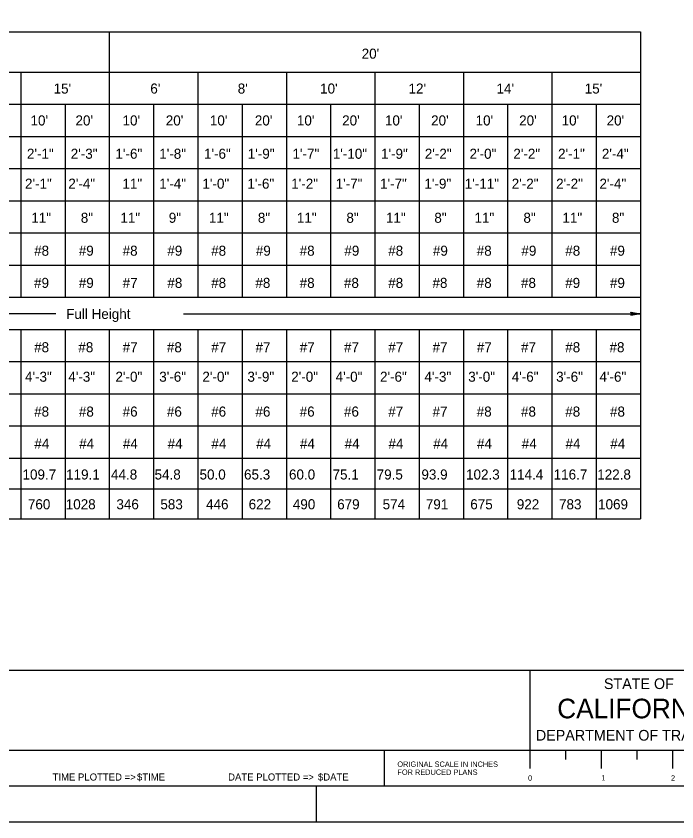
# Model space of a CAD drawing. Extents: x 0 to 2.83, y 0 to 1.83.
# Drawn here: x 0.837 to 1.609, y 0 to 0.943 of the extents above; entities that cross this region are included whole.
import ezdxf

# ---------------------------------------------------------------- set-up
doc = ezdxf.new("R2010")
doc.units = 0
for name, color, linetype in [('10 Sheet Format', 7, 'Continuous'), ('210 Border', 7, 'Continuous'), ('212 Leaders and Dim Lines', 7, 'Continuous'), ('214 Text and Titles', 7, 'Continuous')]:
    doc.layers.add(name, color=color, linetype=linetype)

msp = doc.modelspace()

# ---------------------------------------------------------------- linework, layer by layer
at = {"layer": '10 Sheet Format'}
msp.add_lwpolyline([(0, 0), (2.83333, 0), (2.83333, 1.83333), (0, 1.83333)], close=True, dxfattribs=at)
at = {"layer": '210 Border'}
for p, q in [((2.79167, 0.17708), (0.08333, 0.17708)), ((1.4375, 0.17708), (1.4375, 0.08333)), ((2.79167, 0.08333), (0.08333, 0.08333)), ((1.26709, 0.08333), (1.26709, 0.04167)), ((1.4375, 0.08333), (1.4375, 0.0625)), ((1.47917, 0.08333), (1.47917, 0.07292)), ((1.52083, 0.08333), (1.52083, 0.0625)), ((1.5625, 0.08333), (1.5625, 0.07292)), ((1.60417, 0.08333), (1.60417, 0.0625)), ((2.79167, 0.04167), (0.08333, 0.04167)), ((1.1875, 0.04167), (1.1875, 0))]:
    msp.add_line(p, q, dxfattribs=at)
at = {"layer": '212 Leaders and Dim Lines'}
for p, q in [((0.88294, 0.59444), (0.32431, 0.59444)), ((1.03225, 0.59444), (1.56668, 0.59444)), ((1.55597, 0.59536), (1.55541, 0.59627)), ((1.55541, 0.59627), (1.5664, 0.59444)), ((1.5664, 0.59444), (1.55541, 0.5926)), ((1.55569, 0.59581), (1.5664, 0.59444)), ((1.5664, 0.59444), (1.55569, 0.59306)), ((1.5664, 0.59444), (1.55597, 0.59536)), ((1.55597, 0.59536), (1.55654, 0.59444)), ((1.55597, 0.59352), (1.5664, 0.59444)), ((1.55654, 0.59444), (1.55597, 0.59352)), ((1.5664, 0.59444), (1.55625, 0.5949)), ((1.55625, 0.59398), (1.5664, 0.59444)), ((1.55654, 0.59444), (1.5664, 0.59444)), ((1.55597, 0.59352), (1.55541, 0.5926))]:
    msp.add_line(p, q, dxfattribs=at)
at = {"layer": '214 Text and Titles'}
for p, q in [((0.12727, 0.92447), (1.56668, 0.92447)), ((0.94549, 0.92447), (0.94549, 0.61387)), ((1.56668, 0.92447), (1.56668, 0.35446)), ((0.12727, 0.87741), (1.56668, 0.87741)), ((0.84196, 0.87741), (0.84196, 0.61387)), ((1.04902, 0.87741), (1.04902, 0.61387)), ((1.15256, 0.87741), (1.15256, 0.61387)), ((1.25609, 0.87741), (1.25609, 0.61387)), ((1.35962, 0.87741), (1.35962, 0.61387)), ((1.46315, 0.87741), (1.46315, 0.61387)), ((0.12727, 0.83976), (1.56668, 0.83976)), ((0.89373, 0.83976), (0.89373, 0.61387)), ((0.99726, 0.83976), (0.99726, 0.61387)), ((1.10079, 0.83976), (1.10079, 0.61387)), ((1.20432, 0.83976), (1.20432, 0.61387)), ((1.30785, 0.83976), (1.30785, 0.61387)), ((1.41138, 0.83976), (1.41138, 0.61387)), ((1.51491, 0.83976), (1.51491, 0.61387)), ((0.12727, 0.80211), (1.56668, 0.80211)), ((0.17714, 0.76446), (1.56668, 0.76446)), ((0.12727, 0.72682), (1.56668, 0.72682)), ((0.17714, 0.68917), (1.56668, 0.68917)), ((0.17714, 0.65152), (1.56668, 0.65152)), ((0.2099, 0.61387), (1.56668, 0.61387)), ((0.17714, 0.57623), (1.56668, 0.57623)), ((0.84196, 0.57623), (0.84196, 0.42564)), ((0.89373, 0.57623), (0.89373, 0.42564)), ((0.94549, 0.57623), (0.94549, 0.42564)), ((0.99726, 0.57623), (0.99726, 0.42564)), ((1.04902, 0.57623), (1.04902, 0.42564)), ((1.10079, 0.57623), (1.10079, 0.42564)), ((1.15256, 0.57623), (1.15256, 0.42564)), ((1.20432, 0.57623), (1.20432, 0.42564)), ((1.25609, 0.57623), (1.25609, 0.42564)), ((1.30785, 0.57623), (1.30785, 0.42564)), ((1.35962, 0.57623), (1.35962, 0.42564)), ((1.41138, 0.57623), (1.41138, 0.42564)), ((1.46315, 0.57623), (1.46315, 0.42564)), ((1.51491, 0.57623), (1.51491, 0.42564)), ((0.2099, 0.53858), (1.56668, 0.53858)), ((0.17714, 0.50093), (1.56668, 0.50093)), ((0.17714, 0.46328), (1.56668, 0.46328)), ((0.12727, 0.42564), (1.56668, 0.42564)), ((0.84196, 0.42564), (0.84196, 0.35446)), ((0.89373, 0.42564), (0.89373, 0.35446)), ((0.94549, 0.42564), (0.94549, 0.35446)), ((0.99726, 0.42564), (0.99726, 0.35446)), ((1.04902, 0.42564), (1.04902, 0.35446)), ((1.10079, 0.42564), (1.10079, 0.35446)), ((1.15256, 0.42564), (1.15256, 0.35446)), ((1.20432, 0.42564), (1.20432, 0.35446)), ((1.25609, 0.42564), (1.25609, 0.35446)), ((1.30785, 0.42564), (1.30785, 0.35446)), ((1.35962, 0.42564), (1.35962, 0.35446)), ((1.41138, 0.42564), (1.41138, 0.35446)), ((1.46315, 0.42564), (1.46315, 0.35446)), ((1.51491, 0.42564), (1.51491, 0.35446)), ((0.17714, 0.38988), (1.56668, 0.38988)), ((0.12727, 0.35446), (1.56668, 0.35446))]:
    msp.add_line(p, q, dxfattribs=at)

# ---------------------------------------------------------------- texts
at = {"layer": '10 Sheet Format'}
for s, height, p in [('TIME PLOTTED =>', 0.0083333, (0.87919, 0.04833)), ('$TIME', 0.008333, (0.97789, 0.04833)), ('DATE PLOTTED =>', 0.0083333, (1.08446, 0.04833)), ('$DATE', 0.008333, (1.18951, 0.04833))]:
    msp.add_text(s, height=height, dxfattribs=at).set_placement(p)
at = {"layer": '210 Border'}
for s, height, p in [('STATE OF', 0.012498, (1.524, 0.15544)), ('CALIFORNIA', 0.022917, (1.46938, 0.1212)), ('DEPARTMENT OF TRANSPORTATION', 0.0124983, (1.44442, 0.09509)), ('ORIGINAL SCALE IN INCHES', 0.0062344, (1.28242, 0.06441)), ('FOR REDUCED PLANS', 0.0062344, (1.28242, 0.05504)), ('0', 0.00623, (1.43524, 0.04825)), ('1', 0.00623, (1.5209, 0.04851)), ('2', 0.00623, (1.60243, 0.04825))]:
    msp.add_text(s, height=height, dxfattribs=at).set_placement(p)
at = {"layer": '214 Text and Titles'}
for s, height, p in [("20'", 0.011765, (1.24067, 0.89299)), ("15'", 0.011765, (0.88035, 0.85217)), ("6'", 0.011765, (0.99346, 0.85217)), ("8'", 0.011765, (1.09571, 0.85217)), ("10'", 0.011765, (1.19203, 0.85217)), ("12'", 0.011765, (1.29545, 0.85217)), ("14'", 0.011765, (1.39834, 0.85217)), ("15'", 0.011765, (1.50153, 0.85217)), ("10'", 0.011765, (0.85333, 0.81486)), ("20'", 0.011765, (0.90594, 0.81486)), ("10'", 0.011765, (0.96096, 0.81486)), ("20'", 0.011765, (1.01154, 0.81486)), ("10'", 0.011765, (1.06311, 0.81486)), ("20'", 0.011765, (1.11572, 0.81486)), ("10'", 0.011765, (1.1649, 0.81486)), ("20'", 0.011765, (1.21782, 0.81486)), ("10'", 0.011765, (1.26787, 0.81486)), ("20'", 0.011765, (1.32187, 0.81486)), ("10'", 0.011765, (1.37389, 0.81486)), ("20'", 0.011765, (1.42483, 0.81486)), ("10'", 0.011765, (1.47451, 0.81486)), ("20'", 0.011765, (1.52712, 0.81486)), ('2\'-1"', 0.011765, (0.84916, 0.77589)), ('2\'-3"', 0.011765, (0.90039, 0.77589)), ('1\'-6"', 0.011765, (0.95269, 0.77589)), ('1\'-8"', 0.011765, (1.00392, 0.77589)), ('1\'-6"', 0.011765, (1.05622, 0.77589)), ('1\'-9"', 0.011765, (1.10745, 0.77589)), ('1\'-7"', 0.011765, (1.15975, 0.77589)), ('1\'-10"', 0.011765, (1.2069, 0.77589)), ('1\'-9"', 0.011765, (1.26328, 0.77589)), ('2\'-2"', 0.011765, (1.31451, 0.77589)), ('2\'-0"', 0.011765, (1.36681, 0.77589)), ('2\'-2"', 0.011765, (1.41804, 0.77589)), ('2\'-1"', 0.011765, (1.47034, 0.77589)), ('2\'-4"', 0.011765, (1.52157, 0.77589)), ('2\'-1"', 0.011765, (0.84691, 0.74088)), ('2\'-4"', 0.011765, (0.89757, 0.74088)), ('11"', 0.011765, (0.96085, 0.74088)), ('1\'-4"', 0.011765, (1.00392, 0.74088)), ('1\'-0"', 0.011765, (1.05438, 0.74088)), ('1\'-6"', 0.011765, (1.10704, 0.74088)), ('1\'-2"', 0.011765, (1.15826, 0.74088)), ('1\'-7"', 0.011765, (1.21019, 0.74088)), ('1\'-7"', 0.011765, (1.26211, 0.74088)), ('1\'-9"', 0.011765, (1.31406, 0.74088)), ('1\'-11"', 0.011765, (1.3612, 0.74088)), ('2\'-2"', 0.011765, (1.41614, 0.74088)), ('2\'-2"', 0.011765, (1.46809, 0.74088)), ('2\'-4"', 0.011765, (1.51876, 0.74088)), ('11"', 0.011765, (0.85426, 0.70098)), ('8"', 0.011765, (0.91218, 0.70098)), ('11"', 0.011765, (0.95847, 0.70098)), ('9"', 0.011765, (1.01504, 0.70098)), ('11"', 0.011765, (1.062, 0.70098)), ('8"', 0.011765, (1.11925, 0.70098)), ('11"', 0.011765, (1.16486, 0.70098)), ('8"', 0.011765, (1.22278, 0.70098)), ('11"', 0.011765, (1.26906, 0.70098)), ('8"', 0.011765, (1.32564, 0.70098)), ('11"', 0.011765, (1.37259, 0.70098)), ('8"', 0.011765, (1.42984, 0.70098)), ('11"', 0.011765, (1.47545, 0.70098)), ('8"', 0.011765, (1.53337, 0.70098)), ('#8', 0.011765, (0.85756, 0.66244)), ('#9', 0.011765, (0.90982, 0.66244)), ('#8', 0.011765, (0.96109, 0.66244)), ('#9', 0.011765, (1.01335, 0.66244)), ('#8', 0.011765, (1.06462, 0.66244)), ('#9', 0.011765, (1.11688, 0.66244)), ('#8', 0.011765, (1.16816, 0.66244)), ('#9', 0.011765, (1.22041, 0.66244)), ('#8', 0.011765, (1.27169, 0.66244)), ('#9', 0.011765, (1.32395, 0.66244)), ('#8', 0.011765, (1.37522, 0.66244)), ('#9', 0.011765, (1.42748, 0.66244)), ('#8', 0.011765, (1.47875, 0.66244)), ('#9', 0.011765, (1.53101, 0.66244)), ('#9', 0.011765, (0.85749, 0.62479)), ('#9', 0.011765, (0.90982, 0.62479)), ('#7', 0.011765, (0.9612, 0.62479)), ('#8', 0.011765, (1.01343, 0.62479)), ('#8', 0.011765, (1.06462, 0.62479)), ('#8', 0.011765, (1.11639, 0.62479)), ('#8', 0.011765, (1.16816, 0.62479)), ('#8', 0.011765, (1.21992, 0.62479)), ('#8', 0.011765, (1.27169, 0.62479)), ('#8', 0.011765, (1.32345, 0.62479)), ('#8', 0.011765, (1.37522, 0.62479)), ('#8', 0.011765, (1.42698, 0.62479)), ('#9', 0.011765, (1.47867, 0.62479)), ('#9', 0.011765, (1.53101, 0.62479)), ('Full Height', 0.0117648, (0.89505, 0.58847)), ('#8', 0.011765, (0.85756, 0.5495)), ('#8', 0.011765, (0.90933, 0.5495)), ('#7', 0.011765, (0.9612, 0.5495)), ('#8', 0.011765, (1.01286, 0.5495)), ('#7', 0.011765, (1.06473, 0.5495)), ('#7', 0.011765, (1.1165, 0.5495)), ('#7', 0.011765, (1.16826, 0.5495)), ('#7', 0.011765, (1.22003, 0.5495)), ('#7', 0.011765, (1.2718, 0.5495)), ('#7', 0.011765, (1.32356, 0.5495)), ('#7', 0.011765, (1.37533, 0.5495)), ('#7', 0.011765, (1.42709, 0.5495)), ('#8', 0.011765, (1.47875, 0.5495)), ('#8', 0.011765, (1.53051, 0.5495)), ('4\'-3"', 0.011765, (0.84691, 0.51499)), ('4\'-3"', 0.011765, (0.89757, 0.51499)), ('2\'-0"', 0.011765, (0.95269, 0.51499)), ('3\'-6"', 0.011765, (1.00392, 0.51499)), ('2\'-0"', 0.011765, (1.05438, 0.51499)), ('3\'-9"', 0.011765, (1.10704, 0.51499)), ('2\'-0"', 0.011765, (1.15826, 0.51499)), ('4\'-0"', 0.011765, (1.21019, 0.51499)), ('2\'-6"', 0.011765, (1.26211, 0.51499)), ('4\'-3"', 0.011765, (1.31406, 0.51499)), ('3\'-0"', 0.011765, (1.36528, 0.51499)), ('4\'-6"', 0.011765, (1.41614, 0.51499)), ('3\'-6"', 0.011765, (1.46809, 0.51499)), ('4\'-6"', 0.011765, (1.51876, 0.51499)), ('#8', 0.011765, (0.85756, 0.4742)), ('#8', 0.011765, (0.9099, 0.4742)), ('#6', 0.011765, (0.96112, 0.4742)), ('#6', 0.011765, (1.01288, 0.4742)), ('#6', 0.011765, (1.06465, 0.4742)), ('#6', 0.011765, (1.11641, 0.4742)), ('#6', 0.011765, (1.16818, 0.4742)), ('#6', 0.011765, (1.21995, 0.4742)), ('#7', 0.011765, (1.27179, 0.4742)), ('#7', 0.011765, (1.32356, 0.4742)), ('#8', 0.011765, (1.37522, 0.4742)), ('#8', 0.011765, (1.42698, 0.4742)), ('#8', 0.011765, (1.47875, 0.4742)), ('#8', 0.011765, (1.53109, 0.4742)), ('#4', 0.011765, (0.85785, 0.43656)), ('#4', 0.011765, (0.91019, 0.43656)), ('#4', 0.011765, (0.96138, 0.43656)), ('#4', 0.011765, (1.01372, 0.43656)), ('#4', 0.011765, (1.06491, 0.43656)), ('#4', 0.011765, (1.11725, 0.43656)), ('#4', 0.011765, (1.16844, 0.43656)), ('#4', 0.011765, (1.22078, 0.43656)), ('#4', 0.011765, (1.27197, 0.43656)), ('#4', 0.011765, (1.32431, 0.43656)), ('#4', 0.011765, (1.3755, 0.43656)), ('#4', 0.011765, (1.42784, 0.43656)), ('#4', 0.011765, (1.47904, 0.43656)), ('#4', 0.011765, (1.53137, 0.43656)), ('109.7', 0.011765, (0.844, 0.4006)), ('119.1', 0.011765, (0.89496, 0.4006)), ('44.8', 0.011765, (0.94751, 0.4006)), ('54.8', 0.011765, (0.99846, 0.4006)), ('50.0', 0.011765, (1.05104, 0.4006)), ('65.3', 0.011765, (1.10308, 0.4006)), ('60.0', 0.011765, (1.15566, 0.4006)), ('75.1', 0.011765, (1.20662, 0.4006)), ('79.5', 0.011765, (1.2582, 0.4006)), ('93.9', 0.011765, (1.31053, 0.4006)), ('102.3', 0.011765, (1.36273, 0.4006)), ('114.4', 0.011765, (1.41369, 0.4006)), ('116.7', 0.011765, (1.46519, 0.4006)), ('122.8', 0.011765, (1.51614, 0.4006)), ('760', 0.011765, (0.85031, 0.36575)), ('1028', 0.011765, (0.89457, 0.36575)), ('346', 0.011765, (0.95381, 0.36575)), ('583', 0.011765, (1.00522, 0.36575)), ('446', 0.011765, (1.0587, 0.36575)), ('622', 0.011765, (1.10849, 0.36575)), ('490', 0.011765, (1.16016, 0.36575)), ('679', 0.011765, (1.21202, 0.36575)), ('574', 0.011765, (1.26518, 0.36575)), ('791', 0.011765, (1.31568, 0.36575)), ('675', 0.011765, (1.36769, 0.36575)), ('922', 0.011765, (1.4221, 0.36575)), ('783', 0.011765, (1.47149, 0.36575)), ('1069', 0.011765, (1.51715, 0.36575))]:
    msp.add_text(s, height=height, dxfattribs=at).set_placement(p)

doc.saveas('drawing.dxf')
